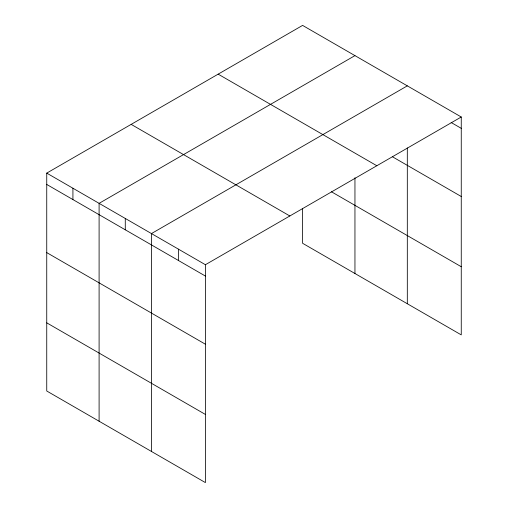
<?xml version="1.0" encoding="UTF-8"?>
<svg xmlns="http://www.w3.org/2000/svg" width="508" height="508" viewBox="0 0 508 508"><rect width="100%" height="100%" fill="white"/><g stroke="black" fill="none" stroke-linecap="round" stroke-linejoin="round"><path stroke-width="0.76" d="M407.314 147.923L407.314 303.74M302.597 208.413L302.597 243.281L461.258 334.886L461.258 116.999L302.597 25.4L46.742 173.114L46.742 391.001L205.403 482.6L205.403 264.719L46.742 173.114M354.952 55.626L99.098 203.346L99.098 421.227M407.314 85.858L151.46 233.572L151.46 451.453M205.403 264.719L461.258 116.999M451.142 122.504L461.258 128.34M392.544 156.832L461.258 196.501M218.167 74.149L376.828 165.748M331.464 191.789L461.258 266.725M131.172 124.371L289.833 215.97M46.742 184.455L205.403 276.06M46.742 252.616L205.403 344.221M46.742 322.84L205.403 414.439M354.952 177.736L354.952 273.514M178.429 249.149L178.429 260.49M125.279 218.459L125.279 229.8M72.923 188.233L72.923 199.574"/></g></svg>
